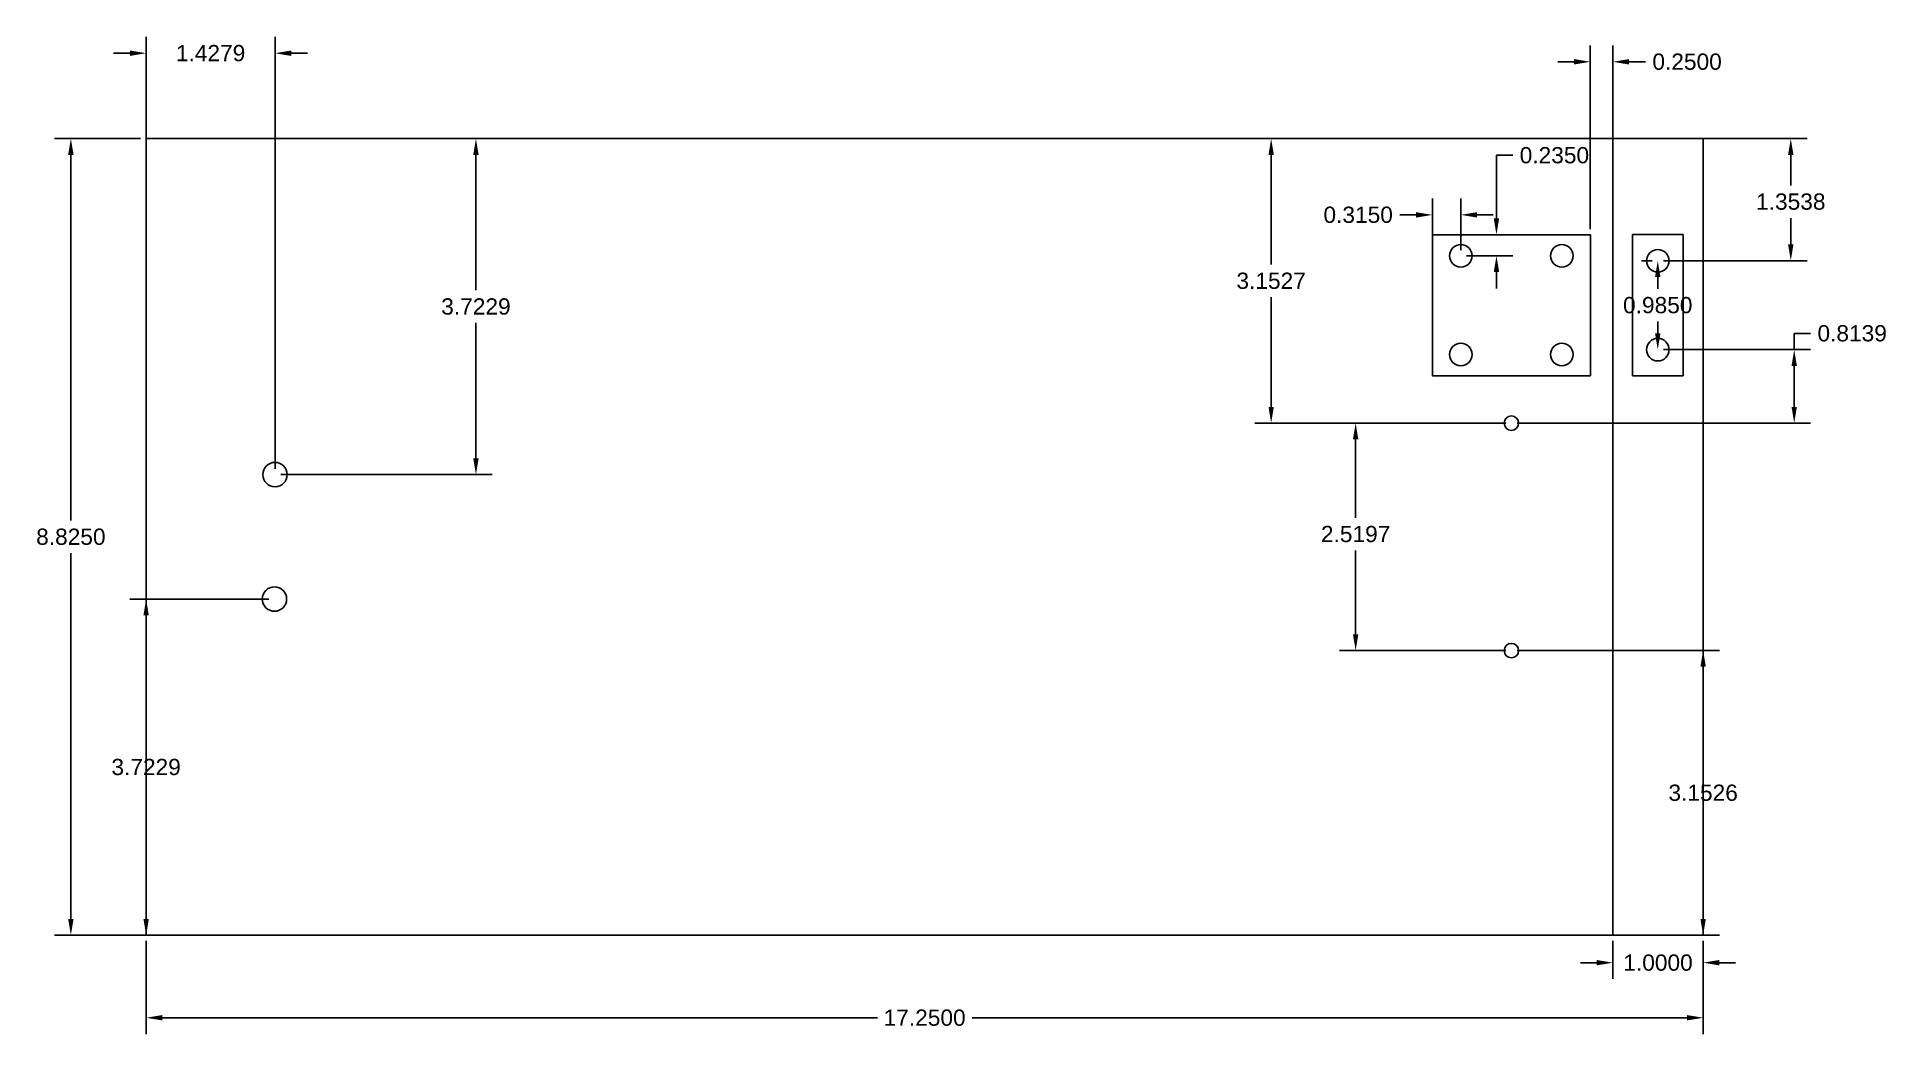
# Model space of a CAD drawing. Header units: inches. Extents: x -0.7 to 19.8, y 23.9 to 34.9.
import ezdxf

# ---------------------------------------------------------------- set-up
doc = ezdxf.new("R2010")
doc.units = ezdxf.units.IN
doc.header["$MEASUREMENT"] = 0
doc.layers.get('0').update_dxf_attribs({"color": 1})
doc.layers.add('dimensions', color=4, linetype='Continuous')
doc.styles.get("Standard").update_dxf_attribs({"font": 'Arial Regular.ttf'})
doc.dimstyles.get("Standard").update_dxf_attribs({"dimtxt": 0.18, "dimasz": 0.18, "dimexe": 0.18, "dimexo": 0.0625, "dimgap": 0.09, "dimtad": 0, "dimtih": 1, "dimtoh": 1, "dimdec": 4, "dimzin": 0, "dimdsep": 46, "dimtxsty": 'Standard', "dimcen": 0.09, "dimadec": 0, "dimazin": 0, "dimtfac": 1, "dimtdec": 4, "dimtofl": 0, "dimtmove": 0, "dimatfit": 3, "dimfxl": 1, "dimtolj": 1, "dimtzin": 0, "dimarcsym": 0})

# ---------------------------------------------------------------- blocks, each defined once
blk = doc.blocks.new('*D62')
at = {"layer": 'Defpoints', "color": 0, "transparency": 16777216}
for p in [(0.48, 34.754), (1.908, 30.086), (0.48, 29.14)]:
    blk.add_point(p, dxfattribs=at)
at = {"layer": 'dimensions', "color": 0, "lineweight": -2, "transparency": 16777216}
for p, q in [((0.48, 29.203), (0.48, 34.934)), ((1.908, 30.148), (1.908, 34.934)), ((0.3, 34.754), (0.12, 34.754)), ((2.088, 34.754), (2.268, 34.754))]:
    blk.add_line(p, q, dxfattribs=at)
at = {"layer": 'dimensions', "color": 0, "transparency": 16777216}
for points in [[(0.3, 34.784), (0.3, 34.724), (0.48, 34.754)], [(2.088, 34.784), (2.088, 34.724), (1.908, 34.754)]]:
    blk.add_solid(points, dxfattribs=at)
at = {"layer": 'dimensions', "color": 0, "transparency": 16777216, "insert": (1.194, 34.754), "char_height": 0.18, "attachment_point": 5}
blk.add_mtext('\\A1;1.4279', dxfattribs=at)
blk = doc.blocks.new('*D65')
at = {"layer": 'Defpoints', "color": 0, "transparency": 16777216}
for p in [(1.902, 28.706), (0.48, 24.983), (1.902, 24.983)]:
    blk.add_point(p, dxfattribs=at)
at = {"layer": 'dimensions', "color": 0, "lineweight": -2, "transparency": 16777216}
for p, q in [((1.839, 28.706), (0.3, 28.706)), ((0.48, 28.526), (0.48, 27.026)), ((0.48, 25.163), (0.48, 26.664)), ((1.839, 24.983), (0.3, 24.983))]:
    blk.add_line(p, q, dxfattribs=at)
at = {"layer": 'dimensions', "color": 0, "transparency": 16777216}
for points in [[(0.45, 28.526), (0.51, 28.526), (0.48, 28.706)], [(0.45, 25.163), (0.51, 25.163), (0.48, 24.983)]]:
    blk.add_solid(points, dxfattribs=at)
at = {"layer": 'dimensions', "color": 0, "transparency": 16777216, "insert": (0.48, 26.845), "char_height": 0.18, "attachment_point": 5}
blk.add_mtext('\\A1;3.7229', dxfattribs=at)
blk = doc.blocks.new('*D66')
at = {"layer": 'Defpoints', "color": 0, "transparency": 16777216}
for p in [(1.908, 33.808), (4.134, 33.808), (1.908, 30.086)]:
    blk.add_point(p, dxfattribs=at)
at = {"layer": 'dimensions', "color": 0, "lineweight": -2, "transparency": 16777216}
for p, q in [((1.971, 33.808), (4.314, 33.808)), ((4.134, 33.628), (4.134, 32.128)), ((4.134, 30.266), (4.134, 31.766)), ((1.971, 30.086), (4.314, 30.086))]:
    blk.add_line(p, q, dxfattribs=at)
at = {"layer": 'dimensions', "color": 0, "transparency": 16777216}
for points in [[(4.104, 33.628), (4.164, 33.628), (4.134, 33.808)], [(4.104, 30.266), (4.164, 30.266), (4.134, 30.086)]]:
    blk.add_solid(points, dxfattribs=at)
at = {"layer": 'dimensions', "color": 0, "transparency": 16777216, "insert": (4.134, 31.947), "char_height": 0.18, "attachment_point": 5}
blk.add_mtext('\\A1;3.7229', dxfattribs=at)
blk = doc.blocks.new('*D67')
at = {"layer": 'Defpoints', "color": 0, "transparency": 16777216}
for p in [(0.48, 24.983), (17.73, 24.983), (17.73, 24.068)]:
    blk.add_point(p, dxfattribs=at)
at = {"layer": 'dimensions', "color": 0, "lineweight": -2, "transparency": 16777216}
for p, q in [((0.48, 24.921), (0.48, 23.888)), ((17.73, 24.921), (17.73, 23.888)), ((0.66, 24.068), (8.581, 24.068)), ((17.55, 24.068), (9.63, 24.068))]:
    blk.add_line(p, q, dxfattribs=at)
at = {"layer": 'dimensions', "color": 0, "transparency": 16777216}
for points in [[(0.66, 24.098), (0.66, 24.038), (0.48, 24.068)], [(17.55, 24.098), (17.55, 24.038), (17.73, 24.068)]]:
    blk.add_solid(points, dxfattribs=at)
at = {"layer": 'dimensions', "color": 0, "transparency": 16777216, "insert": (9.105, 24.068), "char_height": 0.18, "attachment_point": 5}
blk.add_mtext('\\A1;17.2500', dxfattribs=at)
blk = doc.blocks.new('*D68')
at = {"layer": 'Defpoints', "color": 0, "transparency": 16777216}
for p in [(0.48, 33.808), (-0.354, 24.983), (0.48, 24.983)]:
    blk.add_point(p, dxfattribs=at)
at = {"layer": 'dimensions', "color": 0, "lineweight": -2, "transparency": 16777216}
for p, q in [((0.418, 33.808), (-0.534, 33.808)), ((-0.354, 33.628), (-0.354, 29.577)), ((-0.354, 25.163), (-0.354, 29.215)), ((0.418, 24.983), (-0.534, 24.983))]:
    blk.add_line(p, q, dxfattribs=at)
at = {"layer": 'dimensions', "color": 0, "transparency": 16777216}
for points in [[(-0.384, 33.628), (-0.324, 33.628), (-0.354, 33.808)], [(-0.384, 25.163), (-0.324, 25.163), (-0.354, 24.983)]]:
    blk.add_solid(points, dxfattribs=at)
at = {"layer": 'dimensions', "color": 0, "transparency": 16777216, "insert": (-0.354, 29.396), "char_height": 0.18, "attachment_point": 5}
blk.add_mtext('\\A1;8.8250', dxfattribs=at)
blk = doc.blocks.new('*D69')
at = {"layer": 'Defpoints', "color": 0, "transparency": 16777216}
for p in [(16.73, 24.983), (17.73, 24.983), (17.73, 24.678)]:
    blk.add_point(p, dxfattribs=at)
at = {"layer": 'dimensions', "color": 0, "lineweight": -2, "transparency": 16777216}
for p, q in [((16.73, 24.921), (16.73, 24.498)), ((17.73, 24.921), (17.73, 24.498)), ((16.55, 24.678), (16.37, 24.678)), ((17.91, 24.678), (18.09, 24.678))]:
    blk.add_line(p, q, dxfattribs=at)
at = {"layer": 'dimensions', "color": 0, "transparency": 16777216}
for points in [[(16.55, 24.708), (16.55, 24.648), (16.73, 24.678)], [(17.91, 24.708), (17.91, 24.648), (17.73, 24.678)]]:
    blk.add_solid(points, dxfattribs=at)
at = {"layer": 'dimensions', "color": 0, "transparency": 16777216, "insert": (17.23, 24.678), "char_height": 0.18, "attachment_point": 5}
blk.add_mtext('\\A1;1.0000', dxfattribs=at)
blk = doc.blocks.new('*D72')
at = {"layer": 'Defpoints', "color": 0, "transparency": 16777216}
for p in [(14.73, 32.743), (15.44, 32.743), (15.045, 32.509)]:
    blk.add_point(p, dxfattribs=at)
at = {"layer": 'dimensions', "color": 0, "lineweight": -2, "transparency": 16777216}
for p, q in [((15.44, 32.923), (15.44, 33.623)), ((15.44, 33.623), (15.62, 33.623)), ((14.793, 32.743), (15.62, 32.743)), ((15.108, 32.509), (15.62, 32.509)), ((15.44, 32.329), (15.44, 32.149))]:
    blk.add_line(p, q, dxfattribs=at)
at = {"layer": 'dimensions', "color": 0, "transparency": 16777216}
for points in [[(15.41, 32.923), (15.47, 32.923), (15.44, 32.743)], [(15.41, 32.329), (15.47, 32.329), (15.44, 32.509)]]:
    blk.add_solid(points, dxfattribs=at)
at = {"layer": 'dimensions', "color": 0, "transparency": 16777216, "insert": (16.082, 33.623), "char_height": 0.18, "attachment_point": 5}
blk.add_mtext('\\A1;0.2350', dxfattribs=at)
blk = doc.blocks.new('*D73')
at = {"layer": 'Defpoints', "color": 0, "transparency": 16777216}
for p in [(14.73, 32.963), (15.045, 32.509), (14.73, 32.176)]:
    blk.add_point(p, dxfattribs=at)
at = {"layer": 'dimensions', "color": 0, "lineweight": -2, "transparency": 16777216}
for p, q in [((14.73, 32.239), (14.73, 33.143)), ((15.045, 32.571), (15.045, 33.143)), ((14.55, 32.963), (14.37, 32.963)), ((15.225, 32.963), (15.405, 32.963))]:
    blk.add_line(p, q, dxfattribs=at)
at = {"layer": 'dimensions', "color": 0, "transparency": 16777216}
for points in [[(14.55, 32.993), (14.55, 32.933), (14.73, 32.963)], [(15.225, 32.993), (15.225, 32.933), (15.045, 32.963)]]:
    blk.add_solid(points, dxfattribs=at)
at = {"layer": 'dimensions', "color": 0, "transparency": 16777216, "insert": (13.908, 32.963), "char_height": 0.18, "attachment_point": 5}
blk.add_mtext('\\A1;0.3150', dxfattribs=at)
blk = doc.blocks.new('*D84')
at = {"layer": 'Defpoints', "color": 0, "transparency": 16777216}
for p in [(16.73, 34.659), (16.48, 32.743), (16.73, 32.411)]:
    blk.add_point(p, dxfattribs=at)
at = {"layer": 'dimensions', "color": 0, "lineweight": -2, "transparency": 16777216}
for p, q in [((16.48, 32.806), (16.48, 34.839)), ((16.73, 32.474), (16.73, 34.839)), ((16.3, 34.659), (16.12, 34.659)), ((16.91, 34.659), (17.09, 34.659))]:
    blk.add_line(p, q, dxfattribs=at)
at = {"layer": 'dimensions', "color": 0, "transparency": 16777216}
for points in [[(16.3, 34.689), (16.3, 34.629), (16.48, 34.659)], [(16.91, 34.689), (16.91, 34.629), (16.73, 34.659)]]:
    blk.add_solid(points, dxfattribs=at)
at = {"layer": 'dimensions', "color": 0, "transparency": 16777216, "insert": (17.552, 34.659), "char_height": 0.18, "attachment_point": 5}
blk.add_mtext('\\A1;0.2500', dxfattribs=at)
blk = doc.blocks.new('*D87')
at = {"layer": 'Defpoints', "color": 0, "transparency": 16777216}
for p in [(17.668, 33.808), (18.701, 33.808), (17.227, 32.455)]:
    blk.add_point(p, dxfattribs=at)
at = {"layer": 'dimensions', "color": 0, "lineweight": -2, "transparency": 16777216}
for p, q in [((17.73, 33.808), (18.881, 33.808)), ((18.701, 33.628), (18.701, 33.29)), ((18.701, 32.635), (18.701, 32.927)), ((17.29, 32.455), (18.881, 32.455))]:
    blk.add_line(p, q, dxfattribs=at)
at = {"layer": 'dimensions', "color": 0, "transparency": 16777216}
for points in [[(18.671, 33.628), (18.731, 33.628), (18.701, 33.808)], [(18.671, 32.635), (18.731, 32.635), (18.701, 32.455)]]:
    blk.add_solid(points, dxfattribs=at)
at = {"layer": 'dimensions', "color": 0, "transparency": 16777216, "insert": (18.701, 33.109), "char_height": 0.18, "attachment_point": 5}
blk.add_mtext('\\A1;1.3538', dxfattribs=at)
blk = doc.blocks.new('*D92')
at = {"layer": 'Defpoints', "color": 0, "transparency": 16777216}
for p in [(15.605, 30.656), (13.88, 28.136), (15.605, 28.136)]:
    blk.add_point(p, dxfattribs=at)
at = {"layer": 'dimensions', "color": 0, "lineweight": -2, "transparency": 16777216}
for p, q in [((15.543, 30.656), (13.7, 30.656)), ((13.88, 30.476), (13.88, 29.607)), ((13.88, 28.316), (13.88, 29.244)), ((15.543, 28.136), (13.7, 28.136))]:
    blk.add_line(p, q, dxfattribs=at)
at = {"layer": 'dimensions', "color": 0, "transparency": 16777216}
for points in [[(13.85, 30.476), (13.91, 30.476), (13.88, 30.656)], [(13.85, 28.316), (13.91, 28.316), (13.88, 28.136)]]:
    blk.add_solid(points, dxfattribs=at)
at = {"layer": 'dimensions', "color": 0, "transparency": 16777216, "insert": (13.88, 29.426), "char_height": 0.18, "attachment_point": 5}
blk.add_mtext('\\A1;2.5197', dxfattribs=at)
blk = doc.blocks.new('*D97')
at = {"layer": 'Defpoints', "color": 0, "transparency": 16777216}
for p in [(12.944, 33.808), (15.605, 33.808), (15.605, 30.656)]:
    blk.add_point(p, dxfattribs=at)
at = {"layer": 'dimensions', "color": 0, "lineweight": -2, "transparency": 16777216}
for p, q in [((15.543, 33.808), (12.764, 33.808)), ((12.944, 33.628), (12.944, 32.413)), ((12.944, 30.836), (12.944, 32.051)), ((15.543, 30.656), (12.764, 30.656))]:
    blk.add_line(p, q, dxfattribs=at)
at = {"layer": 'dimensions', "color": 0, "transparency": 16777216}
for points in [[(12.914, 33.628), (12.974, 33.628), (12.944, 33.808)], [(12.914, 30.836), (12.974, 30.836), (12.944, 30.656)]]:
    blk.add_solid(points, dxfattribs=at)
at = {"layer": 'dimensions', "color": 0, "transparency": 16777216, "insert": (12.944, 32.232), "char_height": 0.18, "attachment_point": 5}
blk.add_mtext('\\A1;3.1527', dxfattribs=at)
blk = doc.blocks.new('*D98')
at = {"layer": 'Defpoints', "color": 0, "transparency": 16777216}
for p in [(15.605, 28.136), (15.605, 24.983), (17.73, 24.983)]:
    blk.add_point(p, dxfattribs=at)
at = {"layer": 'dimensions', "color": 0, "lineweight": -2, "transparency": 16777216}
for p, q in [((15.668, 28.136), (17.91, 28.136)), ((17.73, 27.956), (17.73, 26.741)), ((17.73, 25.163), (17.73, 26.379)), ((15.668, 24.983), (17.91, 24.983))]:
    blk.add_line(p, q, dxfattribs=at)
at = {"layer": 'dimensions', "color": 0, "transparency": 16777216}
for points in [[(17.7, 27.956), (17.76, 27.956), (17.73, 28.136)], [(17.7, 25.163), (17.76, 25.163), (17.73, 24.983)]]:
    blk.add_solid(points, dxfattribs=at)
at = {"layer": 'dimensions', "color": 0, "transparency": 16777216, "insert": (17.73, 26.56), "char_height": 0.18, "attachment_point": 5}
blk.add_mtext('\\A1;3.1526', dxfattribs=at)
blk = doc.blocks.new('*D99')
at = {"layer": 'Defpoints', "color": 0, "transparency": 16777216}
for p in [(17.227, 31.47), (18.739, 31.47), (15.605, 30.656)]:
    blk.add_point(p, dxfattribs=at)
at = {"layer": 'dimensions', "color": 0, "lineweight": -2, "transparency": 16777216}
for p, q in [((18.739, 31.47), (18.739, 31.65)), ((18.739, 31.65), (18.919, 31.65)), ((17.29, 31.47), (18.919, 31.47)), ((18.739, 30.836), (18.739, 31.29)), ((15.668, 30.656), (18.919, 30.656))]:
    blk.add_line(p, q, dxfattribs=at)
at = {"layer": 'dimensions', "color": 0, "transparency": 16777216}
for points in [[(18.709, 31.29), (18.769, 31.29), (18.739, 31.47)], [(18.709, 30.836), (18.769, 30.836), (18.739, 30.656)]]:
    blk.add_solid(points, dxfattribs=at)
at = {"layer": 'dimensions', "color": 0, "transparency": 16777216, "insert": (19.381, 31.65), "char_height": 0.18, "attachment_point": 5}
blk.add_mtext('\\A1;0.8139', dxfattribs=at)
blk = doc.blocks.new('*D101')
at = {"color": 0, "lineweight": -2, "transparency": 16777216}
for p, q in [((17.165, 32.455), (17.047, 32.455)), ((17.227, 32.275), (17.227, 32.143)), ((17.227, 31.65), (17.227, 31.781)), ((17.29, 31.47), (17.407, 31.47))]:
    blk.add_line(p, q, dxfattribs=at)
at = {"color": 0, "transparency": 16777216}
for points in [[(17.197, 32.275), (17.257, 32.275), (17.227, 32.455)], [(17.197, 31.65), (17.257, 31.65), (17.227, 31.47)]]:
    blk.add_solid(points, dxfattribs=at)
at = {"layer": 'Defpoints', "color": 0, "transparency": 16777216}
for p in [(17.227, 32.455), (17.227, 31.47), (17.227, 31.47)]:
    blk.add_point(p, dxfattribs=at)
at = {"color": 0, "transparency": 16777216, "insert": (17.227, 31.962), "char_height": 0.18, "attachment_point": 5}
blk.add_mtext('\\A1;0.9850', dxfattribs=at)

msp = doc.modelspace()

# ---------------------------------------------------------------- linework, layer by layer
for points in [[(0.48022, 24.98343), (17.73022, 24.98343), (17.73022, 33.80843), (0.48022, 33.80843)], [(17.73022, 24.98343), (16.73022, 24.98343), (16.73022, 33.80843), (17.73022, 33.80843)], [(14.73023, 32.74349), (16.48023, 32.74349), (16.48023, 31.18099), (14.73023, 31.18099)], [(16.9472, 31.18135), (17.5072, 31.18135), (17.5072, 32.74385), (16.9472, 32.74385)]]:
    msp.add_lwpolyline(points, close=True)
for centre, radius in [((15.04521, 32.50852), 0.125), ((16.16524, 32.50847), 0.125), ((17.22723, 32.45465), 0.125), ((17.22723, 31.46965), 0.125), ((15.04523, 31.41596), 0.125), ((16.16523, 31.41596), 0.125), ((15.6052, 30.65574), 0.08), ((1.90812, 30.08554), 0.135), ((1.90184, 28.70629), 0.135), ((15.60524, 28.13607), 0.08)]:
    msp.add_circle(centre, radius)

# ---------------------------------------------------------------- dimensions: what is measured, and where the dimension line sits
dim = msp.add_linear_dim(base=(17.22723, 31.46965), p1=(17.22723, 32.45465), p2=(17.22723, 31.46965), angle=90, dimstyle='Standard')
dim.commit()
dim.dimension.update_dxf_attribs({"geometry": '*D101', "text_midpoint": (17.22723, 31.96215)})
at = {"layer": 'dimensions'}
for base, p1, p2, picture, middle in [((0.48022, 34.75383), (1.90812, 30.08554), (0.48022, 29.14014), '*D62', (1.19417, 34.75383)), ((16.73022, 34.65927), (16.48023, 32.74349), (16.73022, 32.41129), '*D84', (17.55225, 34.65927)), ((17.73022, 24.06781), (0.48022, 24.98343), (17.73022, 24.98343), '*D67', (9.10522, 24.06781)), ((17.73022, 24.67849), (16.73022, 24.98343), (17.73022, 24.98343), '*D69', (17.23022, 24.67849))]:
    dim = msp.add_linear_dim(base=base, p1=p1, p2=p2, dimstyle='Standard', dxfattribs=at)
    dim.commit()
    dim.dimension.update_dxf_attribs({"geometry": picture, "text_midpoint": middle})
for base, p1, p2, picture, middle in [((-0.35446, 24.98343), (0.48022, 33.80843), (0.48022, 24.98343), '*D68', (-0.35446, 29.39593)), ((4.13443, 33.80843), (1.90812, 30.08554), (1.90812, 33.80843), '*D66', (4.13443, 31.94699)), ((12.94426, 33.80843), (15.6052, 30.65574), (15.6052, 33.80843), '*D97', (12.94426, 32.23208)), ((18.7391, 31.46965), (15.6052, 30.65574), (17.22723, 31.46965), '*D99', (19.38114, 31.64965)), ((0.48022, 24.98343), (1.90184, 28.70629), (1.90184, 24.98343), '*D65', (0.48022, 26.84486)), ((17.73022, 24.98343), (15.60524, 28.13607), (15.60524, 24.98343), '*D98', (17.73022, 26.55975))]:
    dim = msp.add_linear_dim(base=base, p1=p1, p2=p2, angle=90, dimstyle='Standard', dxfattribs=at)
    dim.commit()
    dim.dimension.update_dxf_attribs({"geometry": picture, "text_midpoint": middle})
for base, p1, p2, picture, middle in [((18.70095, 33.80843), (17.22723, 32.45465), (17.66772, 33.80843), '*D87', (18.70095, 33.10859)), ((15.43981, 32.74349), (15.04521, 32.50852), (14.73023, 32.74349), '*D72', (16.08185, 33.62288)), ((13.87957, 28.13607), (15.6052, 30.65574), (15.60524, 28.13607), '*D92', (13.87957, 29.42558))]:
    dim = msp.add_linear_dim(base=base, p1=p1, p2=p2, angle=90, dimstyle='Standard', dxfattribs=at)
    dim.commit()
    dim.dimension.update_dxf_attribs({"geometry": picture, "text_midpoint": middle, "dimtype": 160})
dim = msp.add_linear_dim(base=(14.73023, 32.96307), p1=(15.04521, 32.50852), p2=(14.73023, 32.17632), dimstyle='Standard', dxfattribs=at)
dim.commit()
dim.dimension.update_dxf_attribs({"geometry": '*D73', "text_midpoint": (13.9082, 32.96307), "dimtype": 160})

doc.saveas('drawing.dxf')
